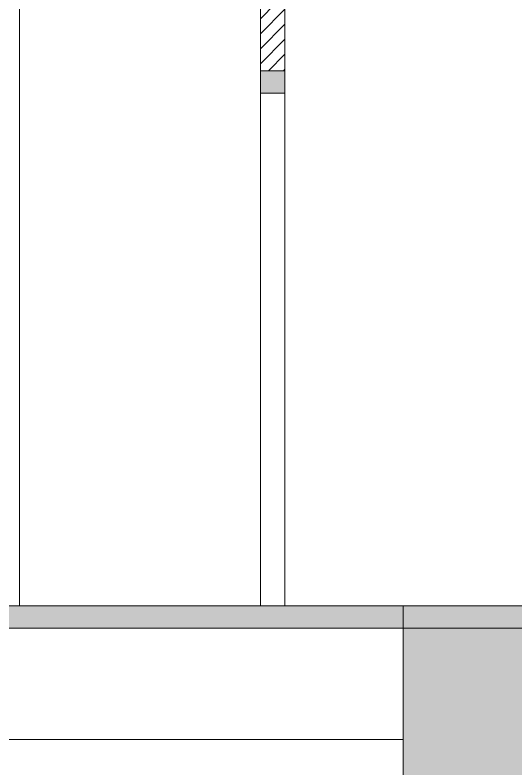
# Model space of a CAD drawing. Header units: millimetres. Extents: x -51 to 151, y -74 to 104.
# Drawn here: x 79.526 to 81.771, y -41.079 to -37.697 of the extents above; entities that cross this region are included whole.
import ezdxf

# ---------------------------------------------------------------- set-up
doc = ezdxf.new("R2010")
doc.units = ezdxf.units.MM
doc.header["$LTSCALE"] = 15

msp = doc.modelspace()

# ---------------------------------------------------------------- hatches: boundary and pattern name
at = {"linetype": 'Continuous', "lineweight": 13, "true_color": 0xb64b2b}
h = msp.add_hatch(dxfattribs=at)
h.set_pattern_fill('ANSI31', color=15, scale=0.015)
h.set_pattern_definition([(45, (-640.055973, -38.80791), (-0.0336759605, 0.0336759605), [])])
h.paths.add_polyline_path([(69.4863, -39.5473), (69.2663, -39.5473), (69.2663, -40.3473), (69.4863, -40.3473)])
h.paths.add_polyline_path([(69.4863, -37.6473), (69.2663, -37.6473), (69.2663, -37.8473), (69.3163, -37.8473), (69.4863, -37.8473)])
h.paths.add_polyline_path([(73.0663, -37.6473), (72.9563, -37.6473), (72.9563, -40.3473), (73.0663, -40.3473)])
h.paths.add_polyline_path([(80.7363, -37.6473), (80.6263, -37.6473), (80.6263, -37.9473), (80.7363, -37.9473)])
h.paths.add_polyline_path([(89.5063, -37.6473), (89.3963, -37.6473), (89.3963, -37.9473), (89.5063, -37.9473)])
h.paths.add_polyline_path([(97.1763, -37.6473), (97.0663, -37.6473), (97.0663, -40.6473), (97.1763, -40.6473)])
h.paths.add_polyline_path([(100.8663, -39.5473), (100.8163, -39.5473), (100.6463, -39.5473), (100.6463, -40.3473), (100.8663, -40.3473)])
h.paths.add_polyline_path([(100.8663, -37.6473), (100.6463, -37.6473), (100.6463, -37.8473), (100.8663, -37.8473)])
at = {"linetype": 'Continuous', "lineweight": 13}
h = msp.add_hatch(color=256, dxfattribs=at)
h.dxf.hatch_style = 1
h.paths.add_polyline_path([(80.7363, -37.9473), (80.6263, -37.9473), (80.6263, -38.0473), (80.7363, -38.0473)])
h = msp.add_hatch(color=256, dxfattribs=at)
h.dxf.hatch_style = 1
h.paths.add_polyline_path([(69.2663, -40.3473), (69.2663, -40.4473), (100.8663, -40.4473), (100.8663, -40.5473), (100.8663, -40.3473)])
h = msp.add_hatch(color=256, dxfattribs=at)
h.dxf.hatch_style = 1
h.paths.add_polyline_path([(81.2663, -41.1473), (81.8663, -41.1473), (81.8663, -40.3473), (81.2663, -40.3473)])

# ---------------------------------------------------------------- linework, layer by layer
for points in [[(79.5463, -40.3473), (79.5463, -37.6473)], [(69.2663, -40.3473), (100.8663, -40.3473)], [(100.8663, -40.4473), (69.2663, -40.4473)], [(75.8663, -40.9473), (81.2663, -40.9473)]]:
    msp.add_lwpolyline(points, dxfattribs=at)
for points in [[(80.6263, -40.3473), (80.7363, -40.3473), (80.7363, -37.6473), (80.6263, -37.6473)], [(80.7363, -38.0473), (80.6263, -38.0473), (80.6263, -37.9473), (80.7363, -37.9473)], [(81.2663, -41.1473), (81.8663, -41.1473), (81.8663, -40.3473), (81.2663, -40.3473)]]:
    msp.add_lwpolyline(points, close=True, dxfattribs=at)

doc.saveas('drawing.dxf')
